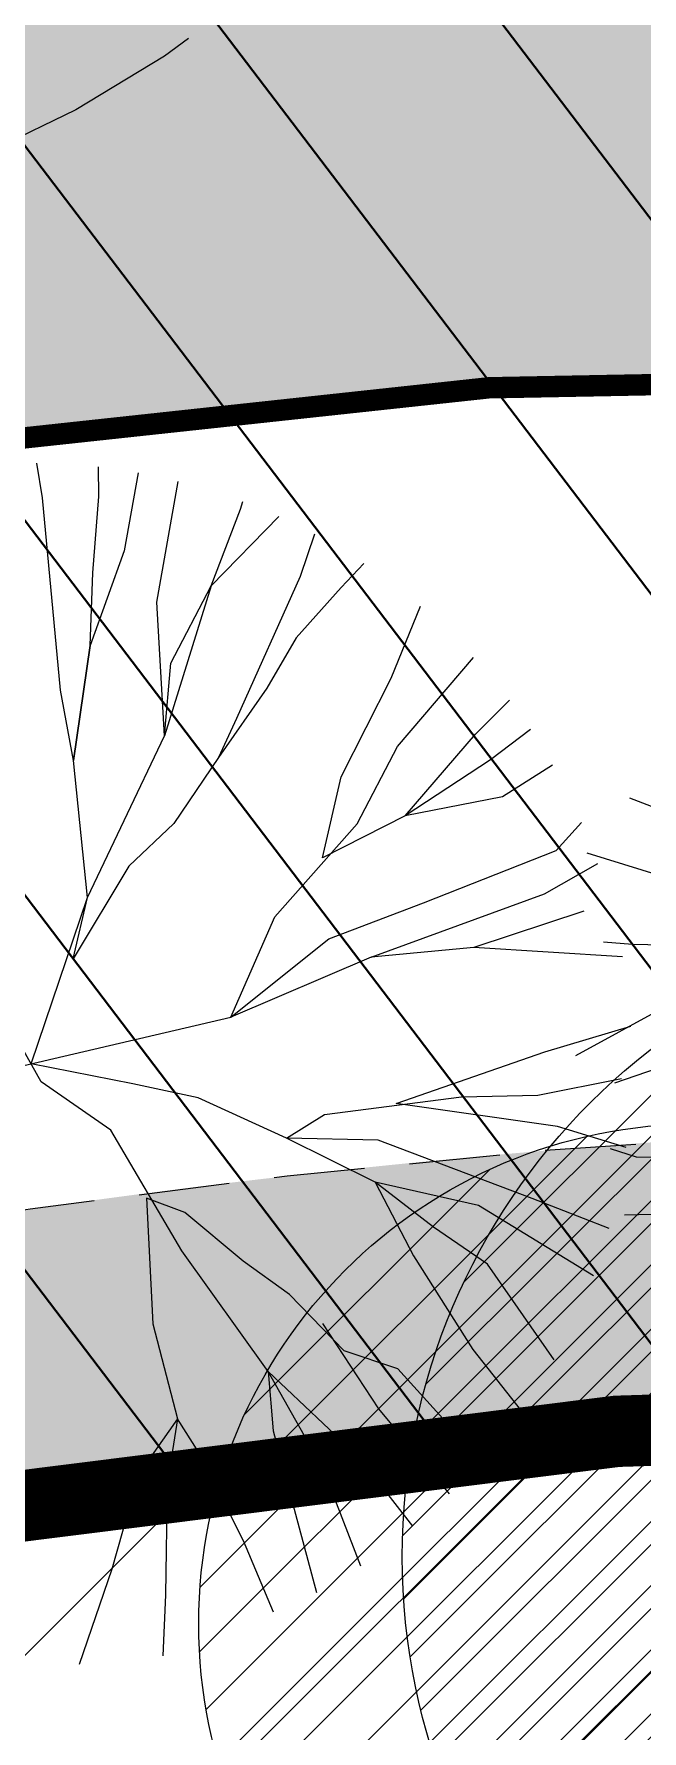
# Model space of a CAD drawing. Extents: x 352140 to 354978, y 6304672 to 6307963.
# Drawn here: x 352315.26 to 352319.51, y 6306014.51 to 6306026.39 of the extents above; entities that cross this region are included whole.
import ezdxf

# ---------------------------------------------------------------- set-up
doc = ezdxf.new("R2010")
doc.units = 0
for name, pattern in [('CENTER', [50.800000000000004, 31.75, -6.35, 6.35, -6.35]), ('CONTINUOS', [0]), ('DASHDOT', [1, 0.5, -0.25, 0, -0.25]), ('DASHDOTX2', [2, 1, -0.5, 0, -0.5]), ('DASHED', [19.049999999999997, 12.7, -6.35]), ('HIDDEN', [9.524999999999999, 6.35, -3.175])]:
    doc.linetypes.add(name, pattern=pattern)
doc.layers.get('0').update_dxf_attribs({"linetype": 'CONTINUOUS'})
for name, color, linetype in [('00-S2_ALL AREA APORTANTES', 150, 'CONTINUOUS'), ('01_Dem Ext_Transl_niv.anillo', 130, 'CONTINUOUS'), ('02_Geo ext_Eje', 4, 'CONTINUOUS'), ('03_Pav ext_HCV', 34, 'CONTINUOUS'), ('03_Pav ext_Vereda HC', 42, 'CONTINUOUS'), ('03_Pav proy_Solera Tipo A', 1, 'CONTINUOUS'), ('03_S2_Pav ext_Borde vereda', 7, 'CONTINUOUS'), ('Paisajismo', 253, 'CONTINUOUS')]:
    doc.layers.add(name, color=color, linetype=linetype)
doc.layers.add('0_ASD_LINEA OFICIAL', color=253, linetype='DASHDOT', lineweight=20)
doc.layers.add('EJE PROYECTADO', color=7, linetype='DASHDOTX2', lineweight=15)
doc.layers.add('0_ASD_TOPOGRAFIA_ELEMENTOS', color=9, linetype='CONTINUOS', lineweight=5, true_color=0xbdbdbd)
pattern_1 = [(127.2451660467093, (0, 0), (-1.263734244477452, -0.9607975902004564), [])]
pattern_2 = [(0, (0, 0), (0.15875, 0.3175), [0, -0.3175])]

# ---------------------------------------------------------------- blocks, each defined once
blk = doc.blocks.new('*U962')
at = {"layer": 'EJE PROYECTADO', "color": 7, "linetype": 'DASHDOT', "lineweight": 15, "ltscale": 4}
blk.add_arc((352323.9821354292, 6305956.91211073), 72.37226913880471, 63.50553329109514, 114.7343948820518, dxfattribs=at)
blk = doc.blocks.new('A$C27410629')
at = {"true_color": 0x136734, "transparency": 33554559}
h = blk.add_hatch(dxfattribs=at)
h.set_pattern_fill('ANSI31', color=116, scale=0.5)
h.set_pattern_definition([(45, (-8759.562515186517, -519.1035735587502), (-1.122532015133644, 1.122532015133644), [])])
h.paths.add_polyline_path([(137.5068959888558, 1252.464406617455, 0.1176268807227723), (109.8147584422568, 1254.193915082658, 0.0669245107500281), (94.44469839795602, 1249.334472017372, 0.3153492887079504), (64.30173641118381, 1196.270282113329, 0.0226826871159959), (65.7292635223912, 1185.310127003227), (112.3603922077091, 1218.953454515778), (153.4782689701005, 1161.962272479494), (172.1053089193083, 1139.480769404351), (187.9579650288579, 1141.807885415954), (193.565073162812, 1120.465553675225), (224.197974734232, 1050.129297271156), (250.6203797236194, 989.4787086543838), (268.1526288855184, 972.7353945672494, 7.2547007156e-06), (291.4898137452492, 983.2987389690225), (238.1945199318034, 1105.633967029937), (205.2934048173047, 1181.112163638985), (177.0531538182076, 1197.651557407602)])
at = {"layer": '0_ASD_LINEA OFICIAL', "ltscale": 8}
blk.add_lwpolyline([(105.3969465088849, 1035.562361611197, 0.5, 0.5, 0.0290783963948155), (96.49739032833118, 1087.586790840495, 0.5, 0.5, 0), (93.67239595213323, 1099.099954622301, 0.5, 0.5, -0.0248918154574144), (93.1686848455247, 1101.536063994684, 0.5, 0.5, 0.0280001755021464), (85.58360530758229, 1125.976145468789, 0.5, 0.5, 0), (80.53034666677559, 1140.452970316577, 0.5, 0.5, -0.01403462392197), (70.93430501161492, 1165.446933883543, 0.5, 0.5, -0.0411311629425888), (65.72926351752159, 1185.310126999917, 0.5, 0.5, -0.0226826871159949), (64.30173641118381, 1196.270282113328, 0.5, 0.5, -0.3153492887079679), (94.44469839795784, 1249.334472017374, 0.5, 0.5, -0.066924510750147), (109.8147584422877, 1254.193915082663, 0.5, 0.5, -0.1176268807226383), (137.5068959888558, 1252.464406617455, 0.5, 0.5, -0.0442755829468663), (147.2508640152264, 1248.520743937503, 0.5, 0.5, 0), (172.0219517330806, 1234.851772024538, 0.5, 0.5, 0.017506752806276), (184.8220180485951, 1228.362281347179, 0.5, 0.5, -0.0115899727683481), (202.0240396122099, 1219.429553328131, 0.5, 0.5, 0.0894508396498436), (234.6303973079339, 1209.248334625051, 0.5, 0.5, 0.0207485710579163), (245.5796070346114, 1209.119370963425, 0.5, 0.5, 0.0292650525021234), (260.9574949201233, 1210.47964378159, 0.5, 0.5, 0.0145516934507563), (283.5421609954101, 1214.484549576148, 0.5, 0.5, 0.0321136014722069), (329.8150799274445, 1226.935406510711, 0.5, 0.5, 0.0079173357297827)], format="xyseb", dxfattribs=at)
blk = doc.blocks.new('1.0 - LO RECABARREN LOTEO PARQUE - VEGETACION PROPUESTA ETAPA MUNICIPAL')
at = {"layer": 'Paisajismo', "color": 251}
for p, q in [((352315.3160473209, 6306023.138841349), (352315.2749544855, 6306023.381619951)), ((352315.7095950515, 6306023.148680489), (352315.7056910181, 6306023.355451841)), ((352315.9848815907, 6306023.314515717), (352315.8862016648, 6306022.767222482)), ((352316.1141929477, 6306022.409268809), (352316.2629256738, 6306023.254382832)), ((352315.4420220882, 6306021.792814183), (352315.3160473209, 6306023.138841349)), ((352315.6662895508, 6306022.613384063), (352315.7095950515, 6306023.148680489)), ((352316.4959008335, 6306022.522152753), (352316.6993841813, 6306023.060473484)), ((352316.6993841813, 6306023.060473484), (352316.7156920664, 6306023.112696201)), ((352316.9676877249, 6306023.009021963), (352316.4959008335, 6306022.522152753)), ((352317.2177132775, 6306022.885292957), (352317.1163988083, 6306022.589195271)), ((352315.8862016648, 6306022.767222482), (352315.6491774244, 6306022.105307516)), ((352315.6491774244, 6306022.105307516), (352315.6662895508, 6306022.613384063)), ((352317.1163988083, 6306022.589195271), (352316.6725990856, 6306021.594668594)), ((352317.5636902296, 6306022.678432208), (352317.40408784, 6306022.512577917)), ((352316.4959008335, 6306022.522152753), (352316.1685163523, 6306021.473742275)), ((352316.2123262721, 6306021.982322901), (352316.4959008335, 6306022.522152753)), ((352317.40408784, 6306022.512577917), (352317.0902870144, 6306022.159242323)), ((352316.1685163523, 6306021.473742275), (352316.1141929477, 6306022.409268809)), ((352317.7533254483, 6306021.876704318), (352317.9596440034, 6306022.380019663)), ((352315.5308246133, 6306021.301359354), (352315.6491774244, 6306022.105307516)), ((352315.6491774244, 6306022.105307516), (352315.5308246133, 6306021.301359354)), ((352317.0902870144, 6306022.159242323), (352316.8832706765, 6306021.807922918)), ((352316.1685163523, 6306021.473742275), (352316.2123262721, 6306021.982322901)), ((352317.7990235631, 6306021.39763262), (352318.3309496917, 6306022.022733768)), ((352317.4043522701, 6306021.185849763), (352317.7533254483, 6306021.876704318)), ((352315.5308246133, 6306021.301359354), (352315.4420220882, 6306021.792814183)), ((352316.8832706765, 6306021.807922918), (352316.5452939769, 6306021.320513474)), ((352318.3439645739, 6306021.485347186), (352318.5821363669, 6306021.722538812)), ((352316.6725990856, 6306021.594668594), (352316.5452939769, 6306021.320513474)), ((352318.7289991302, 6306021.516874579), (352318.4479075548, 6306021.306180803)), ((352315.8859505733, 6306020.880483898), (352316.1685163523, 6306021.473742275)), ((352317.5154490609, 6306020.857799694), (352317.7990235631, 6306021.39763262)), ((352317.8519780879, 6306020.912545194), (352318.3439645739, 6306021.485347186)), ((352315.6290738645, 6306020.341155051), (352315.5308246133, 6306021.301359354)), ((352316.5452939769, 6306021.320513474), (352316.2335107108, 6306020.860320834)), ((352318.4479075548, 6306021.306180803), (352317.8519780879, 6306020.912545194)), ((352318.8833676184, 6306021.268020487), (352318.533265377, 6306021.046161829)), ((352317.2742539155, 6306020.619881067), (352317.4043522701, 6306021.185849763)), ((352318.533265377, 6306021.046161829), (352317.8519780879, 6306020.912545194)), ((352319.4220473434, 6306021.039529094), (352319.96905793, 6306020.828477139)), ((352317.8519780879, 6306020.912545194), (352317.2742539155, 6306020.619881067)), ((352315.6290738645, 6306020.341155051), (352315.8859505733, 6306020.880483898)), ((352316.2335107108, 6306020.860320834), (352315.9187011028, 6306020.560413763)), ((352316.9402296999, 6306020.205568178), (352317.5154490609, 6306020.857799694)), ((352318.9077048314, 6306020.670296491), (352319.0860168214, 6306020.865907909)), ((352315.9187011028, 6306020.560413763), (352315.5303573858, 6306019.911710631)), ((352317.979883659, 6306020.305370701), (352318.9077048314, 6306020.670296491)), ((352318.8276487419, 6306020.367453928), (352319.1989550845, 6306020.580426303)), ((352320.0113164823, 6306020.37573978), (352319.1247810811, 6306020.652964345)), ((352315.2357165081, 6306019.177625297), (352315.6290738645, 6306020.341155051)), ((352315.5303573858, 6306019.911710631), (352315.6290738645, 6306020.341155051)), ((352317.613193893, 6306019.924311191), (352318.8276487419, 6306020.367453928)), ((352316.632985972, 6306019.504945643), (352316.9402296999, 6306020.205568178)), ((352317.3170095519, 6306020.05233942), (352317.979883659, 6306020.305370701)), ((352319.1026507134, 6306020.246396689), (352318.3329921169, 6306019.991349218)), ((352315.3062289232, 6306019.05231468), (352314.725930756, 6306020.083587269)), ((352316.632985972, 6306019.504945643), (352317.3170095519, 6306020.05233942)), ((352318.3329921169, 6306019.991349218), (352317.613193893, 6306019.924311191)), ((352318.3329921169, 6306019.991349218), (352317.613193893, 6306019.924311191)), ((352319.3728724392, 6306019.925322747), (352318.3329921169, 6306019.991349218)), ((352319.4414197799, 6306020.01349695), (352319.2399909257, 6306020.029818824)), ((352319.9444223462, 6306020.002868555), (352319.4414197799, 6306020.01349695)), ((352317.613193893, 6306019.924311191), (352316.632985972, 6306019.504945643)), ((352315.1440312857, 6306019.156147378), (352316.632985972, 6306019.504945643)), ((352319.0447271216, 6306019.235087628), (352319.6526946697, 6306019.567255116)), ((352318.8284356473, 6306019.260569186), (352319.4316143965, 6306019.441351646)), ((352317.789438573, 6306018.89881915), (352318.8284356473, 6306019.260569186)), ((352319.3189184706, 6306019.045162235), (352319.9983065214, 6306019.27936922)), ((352315.9474513624, 6306019.037699306), (352315.2357165081, 6306019.177625297)), ((352315.7933240239, 6306018.714100743), (352315.3062289232, 6306019.05231468)), ((352316.4033091332, 6306018.939411183), (352315.9474513624, 6306019.037699306)), ((352318.7798079996, 6306018.957556359), (352319.3651129325, 6306019.0755026)), ((352317.0228777378, 6306018.657146038), (352316.4033091332, 6306018.939411183)), ((352317.2868181925, 6306018.82247219), (352318.245876639, 6306018.947475241)), ((352318.9187315529, 6306018.739011811), (352317.789438573, 6306018.89881915)), ((352318.245876639, 6306018.947475241), (352318.7798079996, 6306018.957556359)), ((352317.0228777378, 6306018.657146038), (352317.2868181925, 6306018.82247219)), ((352316.2900025067, 6306017.86831737), (352315.7933240239, 6306018.714100743)), ((352317.6429529315, 6306018.348168212), (352317.0228777378, 6306018.657146038)), ((352317.6641002361, 6306018.642527591), (352317.0228777378, 6306018.657146038)), ((352319.3990166999, 6306018.592781562), (352318.9187315529, 6306018.739011811)), ((352318.7400332007, 6306018.23526164), (352317.6641002361, 6306018.642527591)), ((352319.4695288218, 6306018.524743654), (352319.2874451891, 6306018.581682395)), ((352320.1333705103, 6306018.517152563), (352319.4695288218, 6306018.524743654)), ((352318.3660503899, 6306018.185189911), (352317.6429529315, 6306018.348168212)), ((352317.6429529315, 6306018.348168212), (352317.9100954081, 6306017.83444825)), ((352318.0494525196, 6306018.035154804), (352317.6429529315, 6306018.348168212)), ((352316.042672046, 6306018.237780533), (352316.086012509, 6306017.356712395)), ((352316.3116541729, 6306018.135964025), (352316.042672046, 6306018.237780533)), ((352319.1696225999, 6306017.694556339), (352318.3660503899, 6306018.185189911)), ((352319.2785480759, 6306018.024098706), (352318.7400332007, 6306018.23526164)), ((352316.71866035, 6306017.796237934), (352316.3116541729, 6306018.135964025)), ((352319.6799317887, 6306018.124681908), (352319.3862716554, 6306018.119137333)), ((352318.4282477054, 6306017.775068956), (352318.0494525196, 6306018.035154804)), ((352316.8934677656, 6306017.024547155), (352316.2900025067, 6306017.86831737)), ((352317.9100954081, 6306017.83444825), (352318.3247281668, 6306017.178136832)), ((352317.0435578149, 6306017.561856695), (352316.71866035, 6306017.796237934)), ((352318.8933453468, 6306017.10473795), (352318.4282477054, 6306017.775068956)), ((352317.4248771493, 6306017.16820112), (352317.0435578149, 6306017.561856695)), ((352316.086012509, 6306017.356712395), (352316.2588023667, 6306016.691878663)), ((352317.6688637273, 6306016.763244559), (352317.275475096, 6306017.359580435)), ((352317.8011504123, 6306017.041685044), (352317.4248771493, 6306017.16820112)), ((352318.3247281668, 6306017.178136832), (352318.6656452287, 6306016.746432247)), ((352317.5345870144, 6306016.418576481), (352316.8934677656, 6306017.024547155)), ((352316.8934677656, 6306017.024547155), (352316.9276414569, 6306016.608371773)), ((352317.2803331913, 6306016.33703312), (352316.8934677656, 6306017.024547155)), ((352318.1829719365, 6306016.621313627), (352317.8011504123, 6306017.041685044)), ((352318.1627766891, 6306016.168806162), (352317.6688637273, 6306016.763244559)), ((352316.2588023667, 6306016.691878663), (352315.9880291531, 6306016.30887435)), ((352316.2588023667, 6306016.691878663), (352316.1872881004, 6306016.236222523)), ((352316.4075731545, 6306016.457673552), (352316.2588023667, 6306016.691878663)), ((352316.9276414569, 6306016.608371773), (352317.2328100804, 6306015.478067493)), ((352318.4517773133, 6306016.469846951), (352318.1829719365, 6306016.621313627)), ((352316.7209218889, 6306015.839700898), (352316.4075731545, 6306016.457673552)), ((352317.9055915962, 6306015.942570759), (352317.5345870144, 6306016.418576481)), ((352315.9880291531, 6306016.30887435), (352315.7995156243, 6306015.641174972)), ((352317.5420375768, 6306015.662515937), (352317.2803331913, 6306016.33703312)), ((352316.1872881004, 6306016.236222523), (352316.1752176463, 6306015.461003317)), ((352316.9314671901, 6306015.340540007), (352316.7209218889, 6306015.839700898)), ((352315.7995156243, 6306015.641174972), (352315.5707918486, 6306014.972716387)), ((352316.1752176463, 6306015.461003317), (352316.1565923203, 6306015.033071092))]:
    blk.add_line(p, q, dxfattribs=at)

msp = doc.modelspace()

# ---------------------------------------------------------------- hatches: boundary and pattern name
at = {"layer": '00-S2_ALL AREA APORTANTES', "linetype": 'DASHED', "lineweight": 40, "ltscale": 0.25}
h = msp.add_hatch(dxfattribs=at)
h.set_pattern_fill('ANSI31', color=40, scale=0.5, angle=82.24516604670927)
h.set_pattern_definition(pattern_1)
h.paths.add_polyline_path([(352329.9577516248, 6306041.57653233, 0.1115037584291172), (352293.034131333, 6306035.929969454, 0.0093845396263855), (352290.3168473275, 6306034.820796145), (352295.2747028061, 6306023.347256945, -0.1201643154600436), (352329.0790281165, 6306029.104679774)])
h = msp.add_hatch(dxfattribs=at)
h.set_pattern_fill('ANSI31', color=150, scale=0.5, angle=82.24516604670927)
h.set_pattern_definition(pattern_1)
h.paths.add_polyline_path([(352329.0790281165, 6306029.104679774, 0.1201643154600436), (352295.2747028061, 6306023.347256945), (352300.2329957009, 6306011.872705468, -0.1201719451323547), (352328.2004992891, 6306016.635590354)])
at = {"layer": '03_Pav ext_HCV'}
h = msp.add_hatch(dxfattribs=at)
h.set_pattern_fill('SWAMP', color=256, scale=0.025, angle=-5.878428e-10, style=0)
h.set_pattern_definition([(359.9999999994121, (0, 0), (0.3175000000056422, 0.5499261309017425), [0.079375, -0.555625]), (90, (0.0396875, -4.072e-13), (-0.3174999999943578, 0.5499261309082575), [0.0396875, -1.06016476181]), (90, (0.049609375, -5.09e-13), (-0.3174999999943578, 0.5499261309082575), [0.03175, -1.06810226181]), (90, (0.029765625, -3.054e-13), (-0.3174999999943578, 0.5499261309082575), [0.03175, -1.06810226181]), (59.99999999941215, (0.05953125, -6.108e-13), (-0.3174999995629745, 0.5499261311573168), [0.0254, -0.6096]), (119.9999999994121, (0.01984375, -2.036e-13), (-0.6349999995686166, 2.555744e-10), [0.0254, -0.6095999999999999])])
h.paths.add_polyline_path([(352360.868372727, 6306028.31840835, 0.2867501767208371), (352276.1412867497, 6306023.175510557, 0.0186995896494059), (352271.7705830562, 6306019.63894139, 0.1387730875209856), (352249.4208122046, 6305985.325619695, 0.0821169976683035), (352247.1096555825, 6305968.544474194), (352254.11489188, 6305968.473110226, -0.0849190631894005), (352256.1782145034, 6305983.480684427, -0.1378571209184878), (352276.3741181307, 6306014.365663016, -0.0821666612911294), (352277.762515263, 6306015.224032857), (352283.6096528716, 6306017.625902134, -0.7562922686620178), (352284.3226251645, 6306016.717655372), (352280.5182882364, 6306011.50930614, -0.056138401777608), (352279.7611070714, 6306010.685063163, 0.1378525137337985), (352260.9870741788, 6305982.104565816), (352259.4697379309, 6305977.322016968, 0.0312542427653375), (352257.2518488735, 6305968.441153317), (352264.3677510897, 6305968.368661969, -0.0266553042957439), (352266.1419831768, 6305975.205145839), (352267.6593194248, 6305979.987694686, -0.1347586241790884), (352283.8411908795, 6306004.95120816, 0.0530918854562304), (352286.6875024904, 6306008.087643748), (352291.8375113437, 6306015.138292825, -0.1315344263085925), (352295.8643306832, 6306018.383788061, -0.2245901210606135), (352352.3677380227, 6306016.96834866, -0.1771469914567127), (352353.7775416015, 6306015.464844507), (352355.0256382796, 6306012.534005799, 0.1587547824207233), (352356.2473872155, 6306011.133888852), (352356.61527247, 6306010.904603812, 0.0312792076535771), (352404.2635354987, 6305985.296902456, 0.1549179150466921), (352406.0652175725, 6305985.073782303), (352409.3647523095, 6305985.688455695, -0.1516099281221849), (352411.1310864801, 6305985.481296828, 0.0960790395719011), (352450.5630709757, 6305976.410355219, 0.0201595479318886), (352451.6638567297, 6305976.417867715, 0.0304508160937183), (352465.8170346432, 6305977.967684446, -0.0062485329465827), (352484.699637598, 6305980.9866748, 0.0206380696323987), (352496.4057222298, 6305983.221488672, 0.0020653576393698), (352497.5663418849, 6305983.498192595), (352495.9099347821, 6305990.600186132), (352492.9982529592, 6305990.597078585, -0.7874431456719597), (352492.7225948891, 6305991.73057545), (352495.3422021209, 6305993.034390673), (352493.6820656086, 6306000.152374386, 0.0308808959229887), (352481.5194309897, 6305996.589871377, -0.0644392499704622), (352455.7354173818, 6305990.740502411), (352459.2428169689, 6305990.830949344), (352455.7354173818, 6305990.740502411, -0.0114808226942705), (352451.0179998683, 6305990.402995264, -0.0277682393432207), (352440.8206754049, 6305991.327020614), (352444.24992591, 6305990.587070875), (352440.8206754049, 6305991.327020614, -0.0702069011019849), (352416.0878331156, 6305998.601983743), (352416.6023085984, 6305998.041795899), (352413.0038271977, 6305999.99411206, -0.0357221679558627)])
at = {"layer": '03_Pav ext_Vereda HC'}
h = msp.add_hatch(dxfattribs=at)
h.set_pattern_fill('DOTS', color=256, scale=0.2, style=0)
h.set_pattern_definition(pattern_2)
h.paths.add_polyline_path([(352461.265296371, 6305996.923199476, -0.0063616972743067), (352458.5671843474, 6305996.559426215), (352458.8039589947, 6305994.573484398, 0.0063737560634052), (352461.5577246899, 6305994.944693554, 0.0225419595893886), (352495.2202422092, 6306001.482094497), (352495.3501705392, 6306000.925015167), (352499.2401742686, 6306001.85691995), (352499.1038702787, 6306002.441335492, 0.0183789659813104), (352525.9458107713, 6306010.280892), (352525.2850116004, 6306012.168839185, -0.0435500632361733)])
h.paths.add_polyline_path([(352444.877366273, 6305995.775925941), (352444.6389070644, 6305993.777767145, 0.0165005840231372), (352451.8286896291, 6305993.950240446), (352451.5914561742, 6305995.9400305, -0.0156966675363956)])
h.paths.add_polyline_path([(352418.7261703826, 6306002.697098588), (352417.8951709915, 6306000.876147664, 0.0775292981522187), (352437.6729332349, 6305994.479099461), (352437.9101192286, 6305996.466589406, -0.0775304526635592)])
h.paths.add_polyline_path([(352399.5545656244, 6306012.637413958, -0.0178441182168717), (352388.0635043116, 6306018.452636186), (352362.9762043864, 6306032.296097642, 0.175923676694206), (352305.5852803702, 6306039.762695248), (352306.1410247718, 6306037.827802296, -0.1750939250216685), (352362.0333407134, 6306030.532090019), (352387.0972738728, 6306016.701522614, 0.0178134484178934), (352398.6953473628, 6306010.831246005, -0.0082881062800142), (352411.7127329188, 6306004.189408959), (352412.5445683602, 6306006.012191901, 0.0082326331563863)])
h = msp.add_hatch(dxfattribs=at)
h.set_pattern_fill('DOTS', color=256, scale=0.2, style=0)
h.set_pattern_definition(pattern_2)
h.paths.add_polyline_path([(352533.7781987465, 6305988.647630177, 0.0012344985873451), (352535.6751261651, 6305989.286498093), (352535.0273047539, 6305991.17866681, -0.0012368732376554), (352533.135689451, 6305990.541615871, -0.0205300987090724), (352503.8853697219, 6305981.940228953), (352503.2840382412, 6305984.518491437), (352499.4039184833, 6305983.544208242), (352499.9993888386, 6305980.991075858, -0.0088871029066398), (352487.1047705442, 6305978.156272031, -0.0145554952433639), (352464.6282001356, 6305974.170378275, -0.0089901834447136), (352459.9926205119, 6305973.570179023), (352460.1984365284, 6305971.58073849, 0.0090193317601268), (352464.9206284034, 6305972.191872346, 0.0145516934643665), (352487.5052945014, 6305976.196778146, 0.0321135926008381)])
h.paths.add_polyline_path([(352453.0159213873, 6305972.983824089, -0.0068005053920136), (352449.4833227422, 6305972.830716716, -0.0090666416786755), (352444.7696182578, 6305972.776126778), (352444.5771080579, 6305970.777466943, 0.0163831034820658), (352453.2219476648, 6305970.992351152)])
h.paths.add_polyline_path([(352389.6460369565, 6305991.879874823, -0.0175332208634532), (352376.9513572305, 6305998.31509122), (352352.1532079588, 6306011.99899601, 0.0444036337484985), (352342.053580769, 6306016.089608755, 0.1133237876608219), (352314.4714570943, 6306018.047333277), (352314.9360717349, 6306016.097052595, -0.1572406347358349), (352351.2139975071, 6306010.232972499), (352375.9850852466, 6305996.564000573, 0.0175063699942604), (352388.7848668274, 6305990.074641938, -0.0115901603268221), (352405.9871731158, 6305981.141781882, 0.0867620637740209), (352437.5751283567, 6305971.093253941), (352437.7670282808, 6305973.085577833, -0.0864982168626583), (352406.9311932966, 6305982.905094895, 0.0115902421848068)])
h.paths.add_polyline_path([(352298.9308368329, 6306011.291528256, -0.0407699137093401), (352308.0869286793, 6306014.635858133), (352307.6251471448, 6306016.57596012, 0.043034433953701), (352297.5531387314, 6306012.854879401, 0.2722251189562815), (352266.1428912832, 6305966.550484804), (352264.4334961653, 6305966.567898809, 0.0153159578732751), (352263.8567137016, 6305962.573567073), (352266.0299973136, 6305962.551427328, 0.0215469833585937), (352266.2729303729, 6305957.80291892, 0.0632834604165821), (352273.0108519612, 6305926.495241333, 0.0077036086267224), (352278.1261176606, 6305912.650623268), (352279.9891282905, 6305913.378097652, -0.0076770463793275), (352274.9122720579, 6305927.117035691, -0.0633905228513815), (352268.2648698925, 6305957.982510693, -0.3183358391945924)])
at = {"layer": '0_ASD_TOPOGRAFIA_ELEMENTOS'}
h = msp.add_hatch(dxfattribs=at)
h.set_pattern_fill('ANSI31', color=256, scale=0.1)
h.set_pattern_definition([(45, (346019.5577424171, 6304275.974423799), (-0.2245064030267289, 0.2245064030267289), [])])
edge = h.paths.add_edge_path()
edge.add_arc((352322.331959758, 6306015.726600112), 4.5, 0, 360)
h = msp.add_hatch(dxfattribs=at)
h.set_pattern_fill('ANSI31', color=256, scale=0.1)
h.set_pattern_definition([(45, (346017.1336949121, 6304275.506637459), (-0.2245064030267289, 0.2245064030267289), [])])
edge = h.paths.add_edge_path()
edge.add_arc((352319.907912253, 6306015.258813773), 3.5, 0, 360)

# ---------------------------------------------------------------- linework, layer by layer
at = {"layer": '01_Dem Ext_Transl_niv.anillo', "linetype": 'HIDDEN', "ltscale": 0.25}
msp.add_circle((352311.964, 6306032.467999999), 7.521762754733149, dxfattribs=at)
at = {"layer": '02_Geo ext_Eje', "linetype": 'CENTER', "ltscale": 0.1, "const_width": 0.3, "flags": 128}
msp.add_lwpolyline([(352349.7941651538, 6305360.986179136), (352333.730647102, 6305385.38433976), (352322.6458402493, 6305532.966928915), (352325.4724959099, 6305533.689154229), (352324.9782857499, 6305541.216464717, -0.0430730453013547), (352325.4043864983, 6305548.019489972), (352326.0198571174, 6305553.01487301, 0.0567466563211069), (352326.2788606426, 6305558.677124443, 0.0530827278442723), (352322.9614058804, 6305581.537460914, -0.0117329756431764), (352321.9004653953, 6305586.060311737, -0.0377426060972922), (352321.6830361507, 6305587.704308246), (352320.6277056487, 6305606.515025469), (352318.8943534349, 6305637.411035581), (352316.7892697772, 6305667.786964302, -0.0183996813173624), (352316.3436445606, 6305681.538049384, 0.0170041331631064), (352316.1500777049, 6305688.998236747), (352315.31378516, 6305703.522596605), (352312.6918374835, 6305750.37859157), (352311.4519553234, 6305772.385277696, 0.013751602559812), (352309.3617608073, 6305797.274554484, 0.0290783963948155), (352300.4622046267, 6305849.298983713), (352297.6372102505, 6305860.812147494, -0.0248918154574144), (352297.1334991439, 6305863.248256867, 0.0280001755021464), (352289.548419606, 6305887.688338341), (352284.4951609652, 6305902.165163189, -0.01403462392197), (352274.89911931, 6305927.159126756, -0.0411311629425888), (352269.6940778159, 6305947.022319873, -0.0226826871159949), (352268.2665507096, 6305957.982474986, -0.3153492887079679), (352298.4095126963, 6306011.04666489, -0.066924510750147), (352313.7795727407, 6306015.906107956, -0.1176268807226383), (352341.4717102872, 6306014.17659949, -0.0442755829468663), (352351.2156783137, 6306010.23293681), (352375.9867660315, 6305996.563964897, 0.017506752806276), (352388.786832347, 6305990.07447422, -0.0115899727683481), (352405.9888539106, 6305981.141746201, 0.0894508396498436), (352438.5952116063, 6305970.960527497, 0.0207485710579163), (352449.544421333, 6305970.831563836, 0.0292650525021234), (352464.9223092185, 6305972.191836654, 0.0145516934507563), (352487.5069752938, 6305976.196742449, 0.0321136014722069), (352533.7798942258, 6305988.647599383, 0.0079173357297827), (352545.8890500274, 6305992.906879501, -0.0403444595114676), (352609.0597757555, 6306011.041688719), (352610.0312597433, 6306011.236337244), (352708.3522053605, 6306025.119196359)], format="xyb", dxfattribs=at)
at = {"layer": '03_Pav proy_Solera Tipo A', "linetype": 'CONTINUOS', "ltscale": 0.1}
for points in [[(352495.4410324625, 6306000.53543655, 0.15, 0.15, 0.0365483178502404), (352481.0258578279, 6305996.410130865, 0.15, 0.15, -0.0746940875011597), (352451.0179998683, 6305990.402995264, 0.15, 0.15, -0.099765833149045), (352415.5564465727, 6305998.845319113, 0.15, 0.15, -0.0374075826978118), (352360.868372727, 6306028.31840835, 0.15, 0.15, 0.2867501767208334), (352276.1412867497, 6306023.175510557, 0.15, 0.15, 0.018699589649407), (352271.7705830562, 6306019.63894139, 0.15, 0.15, 0.1378571209131965), (352249.5015583397, 6305985.583602036, 0.15, 0.15, 0.0921752206402342), (352247.1896057732, 6305966.743566323, 0, 0, 0)], [(352264.0281204328, 6305966.572028466, 0.15, 0.15, -0.0335574034112401), (352266.1419831758, 6305975.205145836, 0.15, 0.15, 0), (352267.6593194268, 6305979.987694693, 0.15, 0.15, -0.1347579434719228), (352283.8410786806, 6306004.951108202, 0.15, 0.15, 0.0530951585601519), (352286.6875678708, 6306008.087733258, 0.15, 0.15, 0), (352291.8374797381, 6306015.138249555, 0.15, 0.15, -0.1315357890935337), (352295.8643306839, 6306018.383788061, 0.15, 0.15, -0.2245901210570153), (352352.3677380226, 6306016.96834866, 0.15, 0.15, -0.1771469914693911), (352353.7775416015, 6306015.464844507, 0.15, 0.15, 0), (352355.0256382798, 6306012.534005799, 0.15, 0.15, 0.1490816954832991), (352356.1511629222, 6306011.193860788, 0.15, 0.15, 0), (352356.6152724701, 6306010.904603812, 0.15, 0.15, 0.0312792076532499), (352404.2635354983, 6305985.296902456, 0.15, 0.15, 0.1549219160195402), (352406.0652636654, 6305985.07379089, 0.15, 0.15, 0), (352409.3647523085, 6305985.688455695, 0.15, 0.15, -0.1516099280821752), (352411.1310864787, 6305985.481296829, 0.15, 0.15, 0.0960010860807508), (352450.5302618403, 6305976.411493857, 0.15, 0.15, 0.0207607624526791), (352451.6638567297, 6305976.417867715, 0.15, 0.15, 0.0309221779446422), (352466.0342140601, 6305978.005164503, 0.15, 0.15, -0.006176517371393), (352484.699637598, 6305980.9866748, 0.15, 0.15, 0.020638069632396), (352496.4057222298, 6305983.221488672, 0.15, 0.15, 0.0051815980861932), (352499.3130523286, 6305983.933805004, 0, 0, 0)]]:
    msp.add_lwpolyline(points, format="xyseb", dxfattribs=at)
at = {"layer": '03_S2_Pav ext_Borde vereda', "linetype": 'DASHED', "ltscale": 0.05}
msp.add_lwpolyline([(352264.4334961653, 6305966.567898809), (352266.1428912832, 6305966.550484804, -0.2722251189562762), (352297.5531387314, 6306012.854879401, -0.0669380703140235), (352313.4359720989, 6306017.876699618, -0.1176268807157309), (352342.0535807691, 6306016.089608755, -0.0444036337481152), (352352.1532079588, 6306011.99899601), (352376.9513572256, 6305998.315091223, 0.0175067527918918), (352389.6265448172, 6305991.888912663)], format="xyb", dxfattribs=at)
at = {"layer": '0_ASD_TOPOGRAFIA_ELEMENTOS'}
for centre, radius in [((352322.331959758, 6306015.726600112), 4.5), ((352319.907912253, 6306015.258813773), 3.5)]:
    msp.add_circle(centre, radius, dxfattribs=at)

# ---------------------------------------------------------------- block references
at = {"layer": '03_S2_Pav ext_Borde vereda', "linetype": 'Continuous'}
msp.add_blockref('A$C27410629', (352203.9623478023, 6304761.713605438), dxfattribs=at)
at = {"layer": 'EJE PROYECTADO', "color": 7, "linetype": 'DASHDOTX2', "lineweight": 15, "ltscale": 4}
msp.add_blockref('*U962', (0, 0), dxfattribs=at)
at = {"layer": 'Paisajismo'}
msp.add_blockref('1.0 - LO RECABARREN LOTEO PARQUE - VEGETACION PROPUESTA ETAPA MUNICIPAL', (0, 0), dxfattribs=at)

doc.saveas('drawing.dxf')
